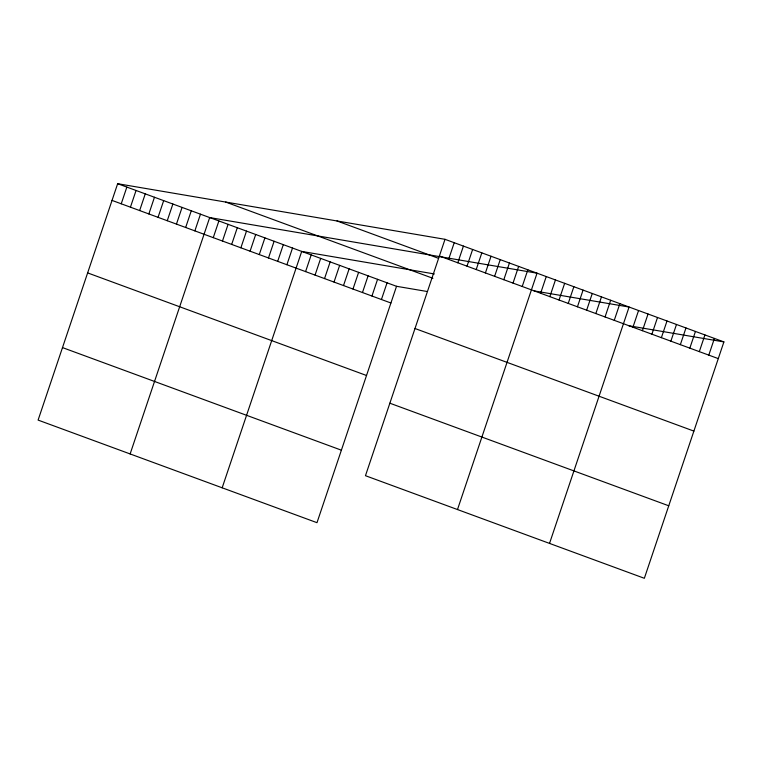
<?xml version="1.0" encoding="UTF-8"?>
<svg xmlns="http://www.w3.org/2000/svg" width="762" height="762" viewBox="0 0 762 762"><rect width="100%" height="100%" fill="white"/><g stroke="black" fill="none" stroke-linecap="round" stroke-linejoin="round"><path stroke-width="1.14" d="M445.008 239.316L365.465 475.698L644.347 578.291L723.9 341.909L445.008 239.316L117.653 183.709L38.1 420.091L316.992 522.684L396.535 286.302L426.787 291.436M121.234 203.797L126.854 187.1M130.435 207.178L136.055 190.481M139.646 210.56L145.256 193.872M148.847 213.951L154.467 197.253M158.048 217.332L163.668 200.644M167.249 220.723L172.869 204.025M176.451 224.104L182.07 207.407M185.661 227.495L191.281 210.798M194.862 230.876L200.482 214.179M130.131 453.942L209.683 217.57L537.048 273.177L457.495 509.549M213.265 237.649L218.885 220.951M222.475 241.03L228.086 224.342M231.677 244.421L237.296 227.724M240.878 247.802L246.497 231.105M250.079 251.193L255.699 234.496M259.28 254.575L264.9 237.877M268.491 257.956L274.11 241.268M277.692 261.347L283.312 244.65M286.893 264.728L292.513 248.031M222.171 487.804L301.714 251.422L434.359 273.949M305.581 271.605L311.201 254.908M315.058 275.092L320.678 258.394M324.545 278.578L330.165 261.88M334.023 282.064L339.642 265.376M343.51 285.56L349.129 268.862M352.987 289.046L358.607 272.348M362.474 292.532L368.094 275.834M371.951 296.018L377.571 279.321M381.438 299.504L387.058 282.816M448.599 259.404L454.219 242.707M457.8 262.785L463.42 246.088M467.001 266.176L472.621 249.479M476.202 269.558L481.822 252.86M485.413 272.939L491.033 256.251M494.614 276.33L500.234 259.632M503.815 279.711L509.435 263.014M513.017 283.102L518.636 266.405M522.227 286.483L527.837 269.786M540.629 293.256L546.249 276.558M549.831 296.637L555.45 279.949M559.032 300.028L564.652 283.331M568.242 303.409L573.862 286.712M577.444 306.8L583.063 290.103M586.645 310.182L592.264 293.484M595.846 313.563L601.466 296.875M605.057 316.954L610.667 300.257M614.258 320.335L619.877 303.647M549.526 543.411L629.079 307.029L534.01 290.884M632.946 327.212L638.556 310.515M642.423 330.698L648.043 314.001M651.91 334.185L657.52 317.487M661.387 337.671L667.007 320.983M670.874 341.166L676.485 324.469M680.352 344.653L685.971 327.955M689.839 348.139L695.449 331.441M699.316 351.625L704.936 334.928M708.803 355.111L714.413 338.423M628.831 325.755L723.9 341.909M439.398 256.013L718.28 358.607M336.985 220.97L438.217 258.213M225.676 202.063L432.921 278.301M117.653 183.709L396.535 286.302M112.033 200.406L390.916 303M414.995 328.508L693.887 431.102M87.63 272.901L366.522 375.495M389.858 403.203L668.75 505.787M62.494 347.596L341.386 450.18"/></g></svg>
